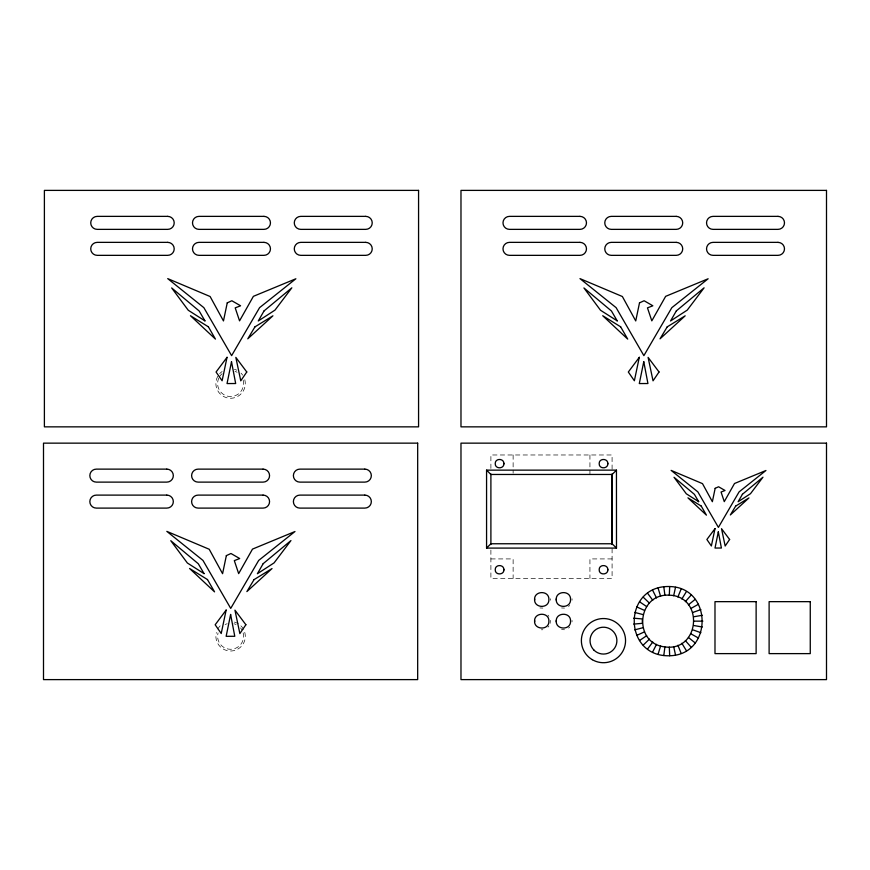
<?xml version="1.0" encoding="UTF-8"?>
<svg xmlns="http://www.w3.org/2000/svg" width="870" height="870" viewBox="0 0 870 870"><rect width="100%" height="100%" fill="white"/><g stroke="black" fill="none" stroke-linecap="round" stroke-linejoin="round"><path stroke-width="0.65" stroke-dasharray="4.35 3.26" d="M550.134 623.322L550.384 620.408M548.002 627.139L548.926 625.998M568.556 606.455L569.665 605.487M568.556 628.107L569.665 627.139M542.858 608.076L539.933 607.956M564.51 608.076L561.585 607.956M541.39 629.793L542.858 629.739M564.51 629.739L561.585 629.608M490.897 558.921L513.126 558.921L513.126 578.409M612.088 558.921L589.936 558.921L589.936 578.409M548.002 615.144L548.926 616.297M612.088 469.278L612.088 454.977L490.897 454.977L490.897 469.278M612.088 548.568L612.088 578.409L490.897 578.409L490.897 548.568M589.936 454.977L589.936 474.465M572.036 598.756L572.036 600.224M572.036 620.408L572.036 621.876M550.384 598.756L550.384 600.224M513.126 454.977L513.126 473.171M244.807 379.733A14.725 14.725 0 0 1 236.02 397.231A14.725 14.725 0 0 1 217.63 390.532A14.725 14.725 0 0 1 222.144 371.479M234.4 369.326A14.725 14.725 0 0 1 236.814 370.196M241.001 373.132A14.725 14.725 0 0 1 242.654 375.101M234.4 622.083A14.725 14.725 0 0 1 244.807 640.113A14.725 14.725 0 0 1 226.776 650.521A14.725 14.725 0 0 1 216.369 632.49M217.837 628.934A14.725 14.725 0 0 1 220.175 625.889M243.143 632.936A12.996 12.996 0 0 1 230.593 649.292A12.996 12.996 0 0 1 218.044 632.936M225.091 624.529A12.996 12.996 0 0 1 227.222 623.746M233.954 623.746A12.996 12.996 0 0 1 236.085 624.529M240.544 627.944A12.996 12.996 0 0 1 241.838 629.804M243.143 380.179A12.996 12.996 0 0 1 229.452 396.492A12.996 12.996 0 0 1 218.816 378.048M219.338 377.047A12.996 12.996 0 0 1 224.09 372.295M235.03 371.338A12.996 12.996 0 0 1 237.086 372.295"/><path stroke-width="1.3" d="M616.493 548.089L612.088 543.761L612.154 474.465L616.449 470.137L486.569 470.137L486.569 548.089L616.493 548.089L616.449 470.137M503.871 464.014C504.6 458.24 494.997 457.816 495.226 463.645C494.997 469.463 504.6 469.05 503.871 463.275M503.871 570.111C504.6 564.347 494.997 563.923 495.226 569.752C494.997 575.559 504.6 575.157 503.871 569.382M534.637 598.886C533.44 608.402 549.274 609.098 548.894 599.484C549.274 589.893 533.44 590.567 534.637 600.093M534.637 620.538C533.44 630.054 549.274 630.75 548.894 621.147C549.274 611.545 533.44 612.219 534.637 621.745M556.289 598.886C555.093 608.402 570.927 609.098 570.557 599.484C570.938 589.893 555.093 590.567 556.289 600.093M556.289 620.538C555.093 630.054 570.927 630.75 570.557 621.147C570.938 611.545 555.093 612.219 556.289 621.745M607.815 464.014C608.532 458.24 598.941 457.816 599.169 463.645C598.93 469.463 608.532 469.05 607.815 463.275M607.815 570.111C608.532 564.347 598.941 563.923 599.169 569.752C598.93 575.559 608.532 575.157 607.815 569.382M669.313 595.178C636.905 593.209 632.544 643.398 664.908 646.921C699.839 651.804 704.569 596.276 669.313 595.178L669.682 586.532C622.431 585.042 622.431 657.241 669.682 655.762C712.9 654.827 712.9 587.457 669.682 586.532M663.81 655.512L664.908 646.921M673.684 595.743L675.511 587.272M658.068 654.273L660.602 645.986M677.904 597.027L681.134 588.99M652.609 652.076L656.513 644.344M681.83 599.017L686.376 591.643M647.606 648.998L652.761 642.038M685.375 601.638L691.095 595.134M486.569 548.089L490.897 543.761L612.088 543.761M643.202 645.116L649.455 639.124M688.431 604.813L695.163 599.376M639.504 640.548L646.682 635.698M690.9 608.467L698.458 604.248M636.644 635.415L644.529 631.848M692.716 612.491L700.883 609.598M634.687 629.869L643.061 627.694M693.825 616.754L702.362 615.286M633.686 624.084L642.321 623.344L642.321 618.94L633.686 618.2M612.154 474.465L490.897 474.465L486.569 470.137M694.195 621.147L702.862 621.147M693.825 625.53L702.362 626.998M634.687 612.415L643.061 614.59M692.716 629.804L700.883 632.686M636.644 606.868L644.529 610.436M690.9 633.817L698.458 638.036M639.504 601.746L646.682 606.597M688.431 637.471L695.163 642.908M643.202 597.168L649.455 603.16M685.375 640.646L691.095 647.149M647.606 593.286L652.761 600.246M681.83 643.267L686.376 650.64M652.609 590.208L656.513 597.94M677.904 645.257L681.134 653.294M658.068 588.011L660.602 596.298M673.684 646.54L675.511 655.012M663.81 586.782L664.908 595.374M669.313 647.106L669.682 655.762M612.088 473.976L612.088 544.5M490.897 473.976L490.897 544.5M231.507 361.724L227.037 383.561L235.672 383.529L231.507 361.724M230.615 614.481L226.146 636.318L234.78 636.285L230.615 614.481M643.767 361.724L639.298 383.561L647.932 383.529L643.767 361.724M718.315 531.885L715.01 548.046L721.404 548.024L718.315 531.885M227.244 302.858L223.47 320.932L210.116 296.518L167.714 278.617L203.863 307.665L231.616 355.645L259.575 307.665L295.876 278.77L253.387 296.344L239.554 320.845L235.204 307.86L240.599 305.794L231.844 300.748L227.244 302.858M226.352 555.615L222.579 573.689L209.224 549.264L166.822 531.374L202.971 560.421L230.724 608.402L258.684 560.421L294.984 531.526L252.496 549.101L238.663 573.602L234.313 560.617L239.707 558.54L230.963 553.505L226.352 555.615M639.504 302.858L635.731 320.932L622.376 296.518L579.975 278.617L616.123 307.665L643.876 355.645L671.836 307.665L708.136 278.77L665.648 296.344L651.815 320.845L647.465 307.86L652.859 305.794L644.115 300.748L639.504 302.858M715.162 488.331L712.367 501.696L702.492 483.633L671.118 470.387L697.86 491.876L718.402 527.394L739.087 491.887L765.948 470.496L734.508 483.502L724.275 501.631L721.056 492.028L725.047 490.495L718.576 486.765L715.162 488.331M227.037 357.309L222.111 380.755L216.064 372.023L227.037 357.309M226.146 610.066L221.219 633.501L215.173 624.78L226.146 610.066M639.298 357.309L634.371 380.755L628.325 372.023L639.298 357.309M715.01 528.623L711.366 545.968L706.886 539.509L715.01 528.623M264.056 310.905L258.27 320.976L274.985 310.111L291.841 287.818L264.056 310.905M263.175 563.662L257.379 573.732L274.093 562.868L290.95 540.574L263.175 563.662M676.327 310.905L670.542 320.976L687.246 310.111L704.102 287.818L676.327 310.905M742.414 494.29L738.13 501.729L750.495 493.692L762.968 477.195L742.414 494.29M254.953 326.859L247.776 338.832L272.919 315.81L254.953 326.859M254.062 579.616L246.884 591.589L272.027 568.567L254.062 579.616M667.214 326.859L660.036 338.832L685.179 315.81L667.214 326.859M735.672 506.09L730.354 514.953L748.961 497.912L735.672 506.09M246.775 371.979L240.762 380.821L235.835 357.385L246.775 371.979M245.884 624.736L239.87 633.577L234.943 610.142L245.884 624.736M659.036 371.979L653.033 380.821L648.096 357.385L659.036 371.979M729.615 539.476L725.167 546.023L721.524 528.677L729.615 539.476M418.568 190.389L44.392 190.389L44.392 426.855L418.568 426.855L418.568 190.389M826.5 190.389L460.98 190.389L460.98 426.855L826.5 426.855L826.5 190.389M167.714 216.369L97.222 216.369A6.492 6.492 0 0 0 90.73 222.861A6.492 6.492 0 0 0 97.222 229.365L167.714 229.365A6.492 6.492 0 0 0 174.207 222.861A6.492 6.492 0 0 0 167.714 216.369M263.958 216.369L199.002 216.369A6.492 6.492 0 0 0 192.498 222.861A6.492 6.492 0 0 0 199.002 229.365L263.958 229.365A6.492 6.492 0 0 0 270.461 222.861A6.492 6.492 0 0 0 263.958 216.369M365.737 216.369L300.77 216.369A6.492 6.492 0 0 0 294.277 222.861A6.492 6.492 0 0 0 300.77 229.365L365.737 229.365A6.492 6.492 0 0 0 372.229 222.861A6.492 6.492 0 0 0 365.737 216.369M579.975 216.369L509.494 216.369A6.492 6.492 0 0 0 502.99 222.861A6.492 6.492 0 0 0 509.494 229.365L579.975 229.365A6.492 6.492 0 0 0 586.478 222.861A6.492 6.492 0 0 0 579.975 216.369M676.218 216.369L611.262 216.369A6.492 6.492 0 0 0 604.77 222.861A6.492 6.492 0 0 0 611.262 229.365L676.218 229.365A6.492 6.492 0 0 0 682.722 222.861A6.492 6.492 0 0 0 676.218 216.369M777.997 216.369L713.03 216.369A6.492 6.492 0 0 0 706.538 222.861A6.492 6.492 0 0 0 713.03 229.365L777.997 229.365A6.492 6.492 0 0 0 784.49 222.861A6.492 6.492 0 0 0 777.997 216.369M167.714 242.36L97.222 242.36A6.492 6.492 0 0 0 90.73 248.853A6.492 6.492 0 0 0 97.222 255.345L167.714 255.345A6.492 6.492 0 0 0 174.207 248.853A6.492 6.492 0 0 0 167.714 242.36M263.958 242.36L199.002 242.36A6.492 6.492 0 0 0 192.498 248.853A6.492 6.492 0 0 0 199.002 255.345L263.958 255.345A6.492 6.492 0 0 0 270.461 248.853A6.492 6.492 0 0 0 263.958 242.36M365.737 242.36L300.77 242.36A6.492 6.492 0 0 0 294.277 248.853A6.492 6.492 0 0 0 300.77 255.345L365.737 255.345A6.492 6.492 0 0 0 372.229 248.853A6.492 6.492 0 0 0 365.737 242.36M579.975 242.36L509.494 242.36A6.492 6.492 0 0 0 502.99 248.853A6.492 6.492 0 0 0 509.494 255.345L579.975 255.345A6.492 6.492 0 0 0 586.478 248.853A6.492 6.492 0 0 0 579.975 242.36M676.218 242.36L611.262 242.36A6.492 6.492 0 0 0 604.77 248.853A6.492 6.492 0 0 0 611.262 255.345L676.218 255.345A6.492 6.492 0 0 0 682.722 248.853A6.492 6.492 0 0 0 676.218 242.36M777.997 242.36L713.03 242.36A6.492 6.492 0 0 0 706.538 248.853A6.492 6.492 0 0 0 713.03 255.345L777.997 255.345A6.492 6.492 0 0 0 784.49 248.853A6.492 6.492 0 0 0 777.997 242.36M417.676 443.145L43.5 443.145L43.5 679.611L417.676 679.611L417.676 443.145M826.5 443.145L460.98 443.145L460.98 679.611L826.5 679.611L826.5 443.145M166.822 469.126L96.331 469.126A6.492 6.492 0 0 0 89.838 475.618A6.492 6.492 0 0 0 96.331 482.121L166.822 482.121A6.492 6.492 0 0 0 173.326 475.618A6.492 6.492 0 0 0 166.822 469.126M263.066 469.126L198.11 469.126A6.492 6.492 0 0 0 191.607 475.618A6.492 6.492 0 0 0 198.11 482.121L263.066 482.121A6.492 6.492 0 0 0 269.569 475.618A6.492 6.492 0 0 0 263.066 469.126M364.845 469.126L299.878 469.126A6.492 6.492 0 0 0 293.386 475.618A6.492 6.492 0 0 0 299.878 482.121L364.845 482.121A6.492 6.492 0 0 0 371.338 475.618A6.492 6.492 0 0 0 364.845 469.126M166.822 495.106L96.331 495.106A6.492 6.492 0 0 0 89.838 501.609A6.492 6.492 0 0 0 96.331 508.102L166.822 508.102A6.492 6.492 0 0 0 173.326 501.609A6.492 6.492 0 0 0 166.822 495.106M263.066 495.106L198.11 495.106A6.492 6.492 0 0 0 191.607 501.609A6.492 6.492 0 0 0 198.11 508.102L263.066 508.102A6.492 6.492 0 0 0 269.569 501.609A6.492 6.492 0 0 0 263.066 495.106M364.845 495.106L299.878 495.106A6.492 6.492 0 0 0 293.386 501.609A6.492 6.492 0 0 0 299.878 508.102L364.845 508.102A6.492 6.492 0 0 0 371.338 501.609A6.492 6.492 0 0 0 364.845 495.106M756.128 601.659L714.988 601.659L714.988 653.62L756.128 653.62L756.128 601.659M810.264 601.659L769.113 601.659L769.113 653.62L810.264 653.62L810.264 601.659M620.636 326.805L602.714 315.723L627.705 339.104L620.636 326.805M701.209 506.046L687.942 497.847L706.429 515.149L701.209 506.046M208.376 326.805L190.454 315.723L215.445 339.104L208.376 326.805M207.484 579.561L189.562 568.48L214.553 591.861L207.484 579.561M617.221 320.878L600.528 310.264L583.922 287.937L611.447 310.992L617.221 320.878M698.675 501.664L686.321 493.801L674.032 477.282L694.401 494.345L698.675 501.664M204.95 320.878L188.268 310.264L171.662 287.937L199.176 310.992L204.95 320.878M204.058 573.635L187.376 563.01L170.77 540.694L198.284 563.749L204.058 573.635M592.307 659.688A22.087 22.087 0 0 0 625.552 640.766A22.087 22.087 0 0 0 592.546 621.43A22.087 22.087 0 0 0 592.307 659.688M593.971 650.129A13.431 13.431 0 0 0 616.438 644.104A13.431 13.431 0 0 0 599.995 627.661A13.431 13.431 0 0 0 593.971 650.129"/></g></svg>
